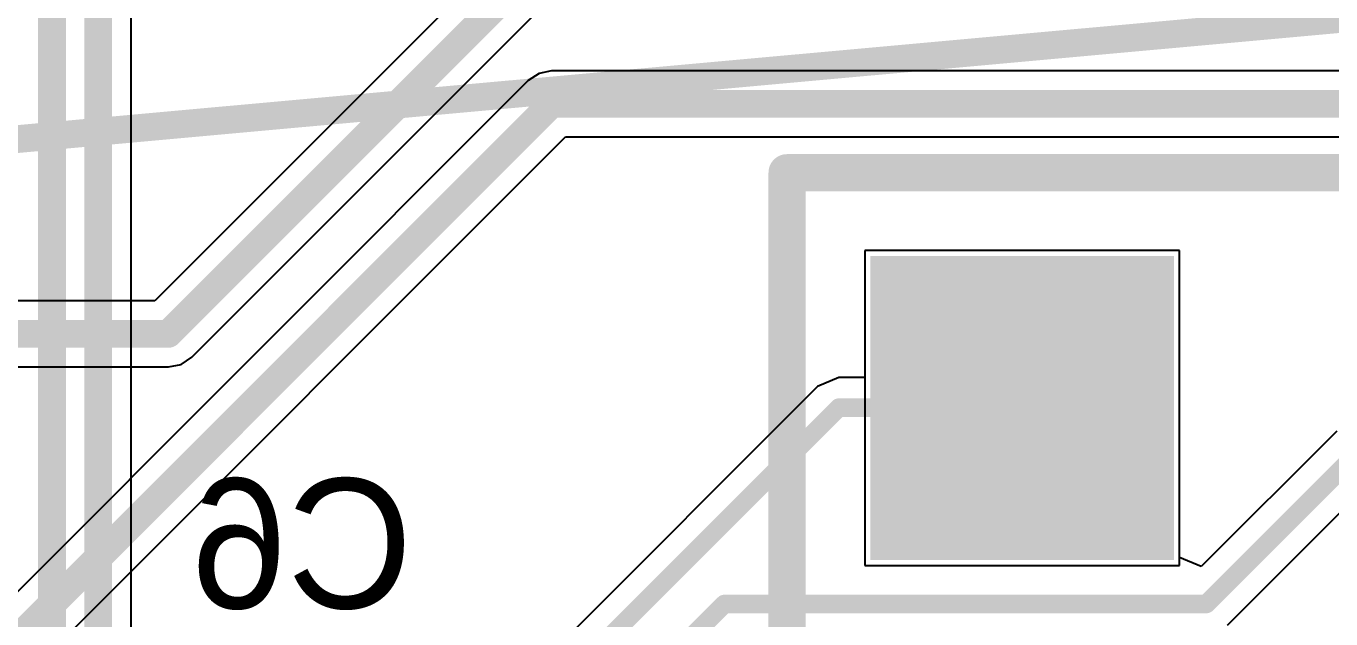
# Model space of a CAD drawing. Header units: millimetres. Extents: x 80 to 238, y 80 to 227.
# Drawn here: x 98.41 to 105.45, y 91.24 to 94.44 of the extents above; entities that cross this region are included whole.
import ezdxf

# ---------------------------------------------------------------- set-up
doc = ezdxf.new("R2010")
doc.units = ezdxf.units.MM
for name, color, linetype in [('BottomLayer', 5, 'Continuous'), ('BottomOverlay', 54, 'Continuous'), ('BottomSolder', 6, 'Continuous'), ('DrillDrawing', 1, 'Continuous'), ('KeepOutLayer', 6, 'Continuous'), ('Mechanical1', 6, 'Continuous'), ('MidLayer1', 16, 'Continuous'), ('MidLayer2', 76, 'Continuous'), ('MultiLayer', 9, 'Continuous'), ('PadHoleLayer', 156, 'Continuous'), ('TopLayer', 1, 'Continuous'), ('TopSolder', 216, 'Continuous')]:
    doc.layers.add(name, color=color, linetype=linetype)

msp = doc.modelspace()

# ---------------------------------------------------------------- linework, layer by layer
at = {"layer": 'BottomLayer'}
for p, q in [((98.9737, 90.8983), (98.9737, 94.96)), ((104.635, 93.225), (102.935, 93.225)), ((102.935, 93.225), (102.935, 92.5389)), ((104.635, 91.5674), (104.635, 93.225)), ((102.7946, 92.5389), (102.6798, 92.4913)), ((102.935, 92.5389), (102.7946, 92.5389)), ((102.6798, 92.4913), (100.779, 90.5906)), ((105.4841, 92.2505), (104.7523, 91.5188)), ((104.8947, 91.2019), (105.539, 91.8462)), ((104.7523, 91.5188), (104.635, 91.5674))]:
    msp.add_line(p, q, dxfattribs=at)
for points, const_width in [([(98.7953, 88.9903), (98.7953, 94.96)], 0.15), ([(98.5453, 88.8403), (98.5453, 94.5637)], 0.15), ([(100.5939, 90.1759), (102.7946, 92.3765)], 0.1), ([(102.7946, 92.3765), (103.7829, 92.3765)], 0.1), ([(104.7799, 91.3167), (105.8397, 92.3765)], 0.1), ([(100.9939, 90.1336), (102.177, 91.3167)], 0.1), ([(102.177, 91.3167), (104.7799, 91.3167)], 0.1)]:
    msp.add_lwpolyline(points, dxfattribs=dict(at, const_width=const_width))
at = {"layer": 'BottomLayer', "const_width": 0.05}
for points in [[(102.7696, 92.3765, 1), (102.8196, 92.3765, 1)], [(102.7696, 92.3765, 1), (102.8196, 92.3765, 1)], [(103.7579, 92.3765, 1), (103.8079, 92.3765, 1)], [(102.152, 91.3167, 1), (102.202, 91.3167, 1)], [(102.152, 91.3167, 1), (102.202, 91.3167, 1)], [(104.7549, 91.3167, 1), (104.8049, 91.3167, 1)], [(104.7549, 91.3167, 1), (104.8049, 91.3167, 1)]]:
    msp.add_lwpolyline(points, format="xyb", close=True, dxfattribs=at)
at = {"layer": 'BottomLayer'}
msp.add_solid([(103.035, 91.625), (104.535, 91.625), (103.035, 93.125), (104.535, 93.125)], dxfattribs=at)
at = {"layer": 'BottomOverlay', "const_width": 0.2}
for points in [[(102.515, 93.645), (107.595, 93.645)], [(102.515, 91.105), (102.515, 93.645)]]:
    msp.add_lwpolyline(points, dxfattribs=at)
at = {"layer": 'BottomOverlay', "const_width": 0.1}
msp.add_lwpolyline([(102.465, 93.645, 1), (102.565, 93.645, 1)], format="xyb", close=True, dxfattribs=at)
msp.add_lwpolyline([(102.465, 93.645, 1), (102.565, 93.645, 1)], format="xyb", close=True, dxfattribs=at)
at = {"layer": 'BottomSolder'}
msp.add_solid([(102.965, 91.555), (104.605, 91.555), (102.965, 93.195), (104.605, 93.195)], dxfattribs=at)
at = {"layer": 'DrillDrawing', "const_width": 0.15}
for points in [[(83.2252, 110.8907, -1.632083), (101.0442, 80.0273)], [(98.9558, 80.0273, -0.543037), (82.181, 109.0821)]]:
    msp.add_lwpolyline(points, format="xyb", dxfattribs=at)
at = {"layer": 'KeepOutLayer', "const_width": 0.15}
for points in [[(83.2252, 110.8907, -1.632083), (101.0442, 80.0273)], [(98.9558, 80.0273, -0.543037), (82.181, 109.0821)]]:
    msp.add_lwpolyline(points, format="xyb", dxfattribs=at)
at = {"layer": 'Mechanical1', "const_width": 0.15}
for points in [[(83.2252, 110.8907, -1.632083), (101.0442, 80.0273)], [(98.9558, 80.0273, -0.543037), (82.181, 109.0821)]]:
    msp.add_lwpolyline(points, format="xyb", dxfattribs=at)
msp.add_lwpolyline([(91.6486, 93.2174), (109.4361, 94.8318)], dxfattribs=at)
at = {"layer": 'MidLayer1'}
for p, q in [((104.635, 93.225), (102.935, 93.225)), ((102.935, 93.225), (102.935, 91.525)), ((104.635, 91.525), (104.635, 93.225)), ((102.935, 91.525), (104.635, 91.525))]:
    msp.add_line(p, q, dxfattribs=at)
msp.add_solid([(103.035, 91.625), (104.535, 91.625), (103.035, 93.125), (104.535, 93.125)], dxfattribs=at)
at = {"layer": 'MidLayer2'}
for p, q in [((104.635, 93.225), (102.935, 93.225)), ((102.935, 93.225), (102.935, 91.525)), ((104.635, 91.525), (104.635, 93.225)), ((102.935, 91.525), (104.635, 91.525))]:
    msp.add_line(p, q, dxfattribs=at)
msp.add_solid([(103.035, 91.625), (104.535, 91.625), (103.035, 93.125), (104.535, 93.125)], dxfattribs=at)
at = {"layer": 'MultiLayer'}
msp.add_solid([(103.035, 91.625), (104.535, 91.625), (103.035, 93.125), (104.535, 93.125)], dxfattribs=at)
at = {"layer": 'PadHoleLayer', "const_width": 0.45}
msp.add_lwpolyline([(103.56, 92.375, 1), (104.01, 92.375, 1)], format="xyb", close=True, dxfattribs=at)
at = {"layer": 'TopLayer'}
for p, q in [((101.1674, 95.0206), (99.1002, 92.9534)), ((99.3003, 92.6488), (101.3674, 94.716)), ((101.1756, 94.1812), (101.1177, 94.1425)), ((101.2439, 94.1948), (101.1756, 94.1812)), ((111.0556, 94.1948), (101.2439, 94.1948)), ((101.1177, 94.1425), (97.7972, 90.822)), ((97.9973, 90.5174), (101.3178, 93.8379)), ((101.3178, 93.8379), (111.0556, 93.8379)), ((104.635, 93.225), (102.935, 93.225)), ((102.935, 93.225), (102.935, 91.525)), ((104.635, 91.525), (104.635, 93.225)), ((99.1002, 92.9534), (97.8517, 92.9534)), ((99.1741, 92.5966), (99.2424, 92.6102)), ((99.2424, 92.6102), (99.3003, 92.6488)), ((97.8517, 92.5966), (99.1741, 92.5966)), ((102.935, 91.525), (104.635, 91.525))]:
    msp.add_line(p, q, dxfattribs=at)
at = {"layer": 'TopLayer', "const_width": 0.15}
for points in [[(99.1741, 92.775), (101.2935, 94.8944)], [(97.8711, 90.6436), (101.2439, 94.0163)], [(101.2439, 94.0163), (111.3573, 94.0163)], [(97.55, 92.775), (99.1741, 92.775)]]:
    msp.add_lwpolyline(points, dxfattribs=at)
at = {"layer": 'TopLayer', "const_width": 0.075}
for points in [[(101.2064, 94.0163, 1), (101.2814, 94.0163, 1)], [(101.2064, 94.0163, 1), (101.2814, 94.0163, 1)], [(99.1366, 92.775, 1), (99.2116, 92.775, 1)], [(99.1366, 92.775, 1), (99.2116, 92.775, 1)]]:
    msp.add_lwpolyline(points, format="xyb", close=True, dxfattribs=at)
at = {"layer": 'TopLayer'}
msp.add_solid([(103.035, 91.625), (104.535, 91.625), (103.035, 93.125), (104.535, 93.125)], dxfattribs=at)
at = {"layer": 'TopSolder'}
msp.add_solid([(102.965, 91.555), (104.605, 91.555), (102.965, 93.195), (104.605, 93.195)], dxfattribs=at)

# ---------------------------------------------------------------- texts
at = {"layer": 'BottomOverlay', "text_generation_flag": 2}
msp.add_text('C6', height=0.7, rotation=360, dxfattribs=at).set_placement((100.4935, 91.2934))

doc.saveas('drawing.dxf')
